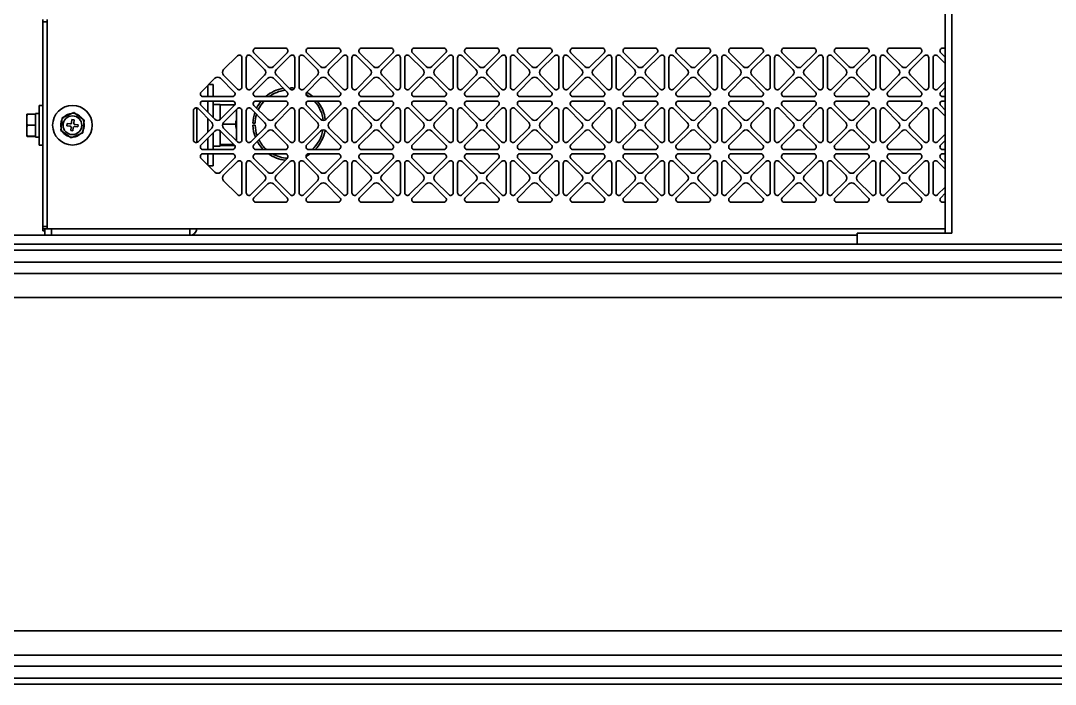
# Model space of a CAD drawing. Header units: millimetres. Extents: x 32496 to 166256, y 3504 to 23939.
# Drawn here: x 49451.6 to 49921.6, y 15003.3 to 15304.8 of the extents above; entities that cross this region are included whole.
import ezdxf

# ---------------------------------------------------------------- set-up
doc = ezdxf.new("R2010")
doc.units = ezdxf.units.MM
doc.layers.get('0').update_dxf_attribs({"lineweight": 35})

msp = doc.modelspace()

# ---------------------------------------------------------------- linework, layer by layer
at = {"linetype": 'Continuous'}
for p, q in [((49871.64, 17717.349), (49871.64, 15208.349)), ((49874.64, 17717.349), (49874.64, 15208.349)), ((49461.64, 15210.349), (49461.64, 15305.349)), ((49463.64, 15304.349), (49461.64, 15304.349)), ((49463.64, 15305.349), (49463.64, 15304.349)), ((49463.64, 15304.349), (49463.64, 15211.349)), ((49557.603, 15290.3), (49563.867, 15284.036)), ((49571.828, 15292.349), (49558.451, 15292.349)), ((49566.413, 15284.036), (49572.677, 15290.3)), ((49581.603, 15290.3), (49587.867, 15284.036)), ((49595.828, 15292.349), (49582.451, 15292.349)), ((49590.413, 15284.036), (49596.677, 15290.3)), ((49605.603, 15290.3), (49611.867, 15284.036)), ((49619.828, 15292.349), (49606.451, 15292.349)), ((49614.413, 15284.036), (49620.677, 15290.3)), ((49629.603, 15290.3), (49635.867, 15284.036)), ((49643.828, 15292.349), (49630.451, 15292.349)), ((49638.413, 15284.036), (49644.677, 15290.3)), ((49653.603, 15290.3), (49659.867, 15284.036)), ((49667.828, 15292.349), (49654.451, 15292.349)), ((49662.413, 15284.036), (49668.677, 15290.3)), ((49677.603, 15290.3), (49683.867, 15284.036)), ((49691.828, 15292.349), (49678.451, 15292.349)), ((49686.413, 15284.036), (49692.677, 15290.3)), ((49701.603, 15290.3), (49707.867, 15284.036)), ((49715.828, 15292.349), (49702.451, 15292.349)), ((49710.413, 15284.036), (49716.677, 15290.3)), ((49725.603, 15290.3), (49731.867, 15284.036)), ((49739.828, 15292.349), (49726.451, 15292.349)), ((49734.413, 15284.036), (49740.677, 15290.3)), ((49749.603, 15290.3), (49755.867, 15284.036)), ((49763.828, 15292.349), (49750.451, 15292.349)), ((49758.413, 15284.036), (49764.677, 15290.3)), ((49773.603, 15290.3), (49779.867, 15284.036)), ((49787.828, 15292.349), (49774.451, 15292.349)), ((49782.413, 15284.036), (49788.677, 15290.3)), ((49797.603, 15290.3), (49803.867, 15284.036)), ((49811.828, 15292.349), (49798.451, 15292.349)), ((49806.413, 15284.036), (49812.677, 15290.3)), ((49821.603, 15290.3), (49827.867, 15284.036)), ((49835.828, 15292.349), (49822.451, 15292.349)), ((49830.413, 15284.036), (49836.677, 15290.3)), ((49845.603, 15290.3), (49851.867, 15284.036)), ((49859.828, 15292.349), (49846.451, 15292.349)), ((49854.413, 15284.036), (49860.677, 15290.3)), ((49869.603, 15290.3), (49871.64, 15288.263)), ((49871.64, 15292.349), (49870.451, 15292.349)), ((49550.091, 15288.886), (49543.827, 15282.621)), ((49552.14, 15274.66), (49552.14, 15288.037)), ((49554.14, 15288.037), (49554.14, 15274.66)), ((49562.453, 15282.621), (49556.188, 15288.886)), ((49574.091, 15288.886), (49567.827, 15282.621)), ((49576.14, 15274.66), (49576.14, 15288.037)), ((49578.14, 15288.037), (49578.14, 15274.66)), ((49586.453, 15282.621), (49580.188, 15288.886)), ((49598.091, 15288.886), (49591.827, 15282.621)), ((49600.14, 15274.66), (49600.14, 15288.037)), ((49602.14, 15288.037), (49602.14, 15274.66)), ((49610.453, 15282.621), (49604.188, 15288.886)), ((49622.091, 15288.886), (49615.827, 15282.621)), ((49624.14, 15274.66), (49624.14, 15288.037)), ((49626.14, 15288.037), (49626.14, 15274.66)), ((49634.453, 15282.621), (49628.188, 15288.886)), ((49646.091, 15288.886), (49639.827, 15282.621)), ((49648.14, 15274.66), (49648.14, 15288.037)), ((49650.14, 15288.037), (49650.14, 15274.66)), ((49658.453, 15282.621), (49652.188, 15288.886)), ((49670.091, 15288.886), (49663.827, 15282.621)), ((49672.14, 15274.66), (49672.14, 15288.037)), ((49674.14, 15288.037), (49674.14, 15274.66)), ((49682.453, 15282.621), (49676.188, 15288.886)), ((49694.091, 15288.886), (49687.827, 15282.621)), ((49696.14, 15274.66), (49696.14, 15288.037)), ((49698.14, 15288.037), (49698.14, 15274.66)), ((49706.453, 15282.621), (49700.188, 15288.886)), ((49718.091, 15288.886), (49711.827, 15282.621)), ((49720.14, 15274.66), (49720.14, 15288.037)), ((49722.14, 15288.037), (49722.14, 15274.66)), ((49730.453, 15282.621), (49724.188, 15288.886)), ((49742.091, 15288.886), (49735.827, 15282.621)), ((49744.14, 15274.66), (49744.14, 15288.037)), ((49746.14, 15288.037), (49746.14, 15274.66)), ((49754.453, 15282.621), (49748.188, 15288.886)), ((49766.091, 15288.886), (49759.827, 15282.621)), ((49768.14, 15274.66), (49768.14, 15288.037)), ((49770.14, 15288.037), (49770.14, 15274.66)), ((49778.453, 15282.621), (49772.188, 15288.886)), ((49790.091, 15288.886), (49783.827, 15282.621)), ((49792.14, 15274.66), (49792.14, 15288.037)), ((49794.14, 15288.037), (49794.14, 15274.66)), ((49802.453, 15282.621), (49796.188, 15288.886)), ((49814.091, 15288.886), (49807.827, 15282.621)), ((49816.14, 15274.66), (49816.14, 15288.037)), ((49818.14, 15288.037), (49818.14, 15274.66)), ((49826.453, 15282.621), (49820.188, 15288.886)), ((49838.091, 15288.886), (49831.827, 15282.621)), ((49840.14, 15274.66), (49840.14, 15288.037)), ((49842.14, 15288.037), (49842.14, 15274.66)), ((49850.453, 15282.621), (49844.188, 15288.886)), ((49862.091, 15288.886), (49855.827, 15282.621)), ((49864.14, 15274.66), (49864.14, 15288.037)), ((49866.14, 15288.037), (49866.14, 15274.66)), ((49871.64, 15285.434), (49868.188, 15288.886)), ((49543.827, 15280.076), (49550.091, 15273.811)), ((49556.188, 15273.811), (49562.453, 15280.076)), ((49567.827, 15280.076), (49574.091, 15273.811)), ((49580.188, 15273.811), (49586.453, 15280.076)), ((49591.827, 15280.076), (49598.091, 15273.811)), ((49604.188, 15273.811), (49610.453, 15280.076)), ((49615.827, 15280.076), (49622.091, 15273.811)), ((49628.188, 15273.811), (49634.453, 15280.076)), ((49639.827, 15280.076), (49646.091, 15273.811)), ((49652.188, 15273.811), (49658.453, 15280.076)), ((49663.827, 15280.076), (49670.091, 15273.811)), ((49676.188, 15273.811), (49682.453, 15280.076)), ((49687.827, 15280.076), (49694.091, 15273.811)), ((49700.188, 15273.811), (49706.453, 15280.076)), ((49711.827, 15280.076), (49718.091, 15273.811)), ((49724.188, 15273.811), (49730.453, 15280.076)), ((49735.827, 15280.076), (49742.091, 15273.811)), ((49748.188, 15273.811), (49754.453, 15280.076)), ((49759.827, 15280.076), (49766.091, 15273.811)), ((49772.188, 15273.811), (49778.453, 15280.076)), ((49783.827, 15280.076), (49790.091, 15273.811)), ((49796.188, 15273.811), (49802.453, 15280.076)), ((49807.827, 15280.076), (49814.091, 15273.811)), ((49820.188, 15273.811), (49826.453, 15280.076)), ((49831.827, 15280.076), (49838.091, 15273.811)), ((49844.188, 15273.811), (49850.453, 15280.076)), ((49855.827, 15280.076), (49862.091, 15273.811)), ((49539.867, 15278.662), (49533.603, 15272.397)), ((49536.64, 15275.434), (49536.64, 15270.349)), ((49539.14, 15275.849), (49537.054, 15275.849)), ((49539.14, 15270.349), (49539.14, 15275.849)), ((49548.677, 15272.397), (49542.413, 15278.662)), ((49563.867, 15278.662), (49557.603, 15272.397)), ((49572.677, 15272.397), (49566.413, 15278.662)), ((49587.867, 15278.662), (49581.603, 15272.397)), ((49596.677, 15272.397), (49590.413, 15278.662)), ((49611.867, 15278.662), (49605.603, 15272.397)), ((49620.677, 15272.397), (49614.413, 15278.662)), ((49635.867, 15278.662), (49629.603, 15272.397)), ((49644.677, 15272.397), (49638.413, 15278.662)), ((49659.867, 15278.662), (49653.603, 15272.397)), ((49668.677, 15272.397), (49662.413, 15278.662)), ((49683.867, 15278.662), (49677.603, 15272.397)), ((49692.677, 15272.397), (49686.413, 15278.662)), ((49707.867, 15278.662), (49701.603, 15272.397)), ((49716.677, 15272.397), (49710.413, 15278.662)), ((49731.867, 15278.662), (49725.603, 15272.397)), ((49740.677, 15272.397), (49734.413, 15278.662)), ((49755.867, 15278.662), (49749.603, 15272.397)), ((49764.677, 15272.397), (49758.413, 15278.662)), ((49779.867, 15278.662), (49773.603, 15272.397)), ((49788.677, 15272.397), (49782.413, 15278.662)), ((49803.867, 15278.662), (49797.603, 15272.397)), ((49812.677, 15272.397), (49806.413, 15278.662)), ((49827.867, 15278.662), (49821.603, 15272.397)), ((49836.677, 15272.397), (49830.413, 15278.662)), ((49851.867, 15278.662), (49845.603, 15272.397)), ((49860.677, 15272.397), (49854.413, 15278.662)), ((49868.188, 15273.811), (49871.64, 15277.263)), ((49534.451, 15270.349), (49547.828, 15270.349)), ((49558.451, 15270.349), (49571.828, 15270.349)), ((49574.14, 15274.341), (49574.14, 15273.772)), ((49582.451, 15270.349), (49595.828, 15270.349)), ((49606.451, 15270.349), (49619.828, 15270.349)), ((49630.451, 15270.349), (49643.828, 15270.349)), ((49654.451, 15270.349), (49667.828, 15270.349)), ((49678.451, 15270.349), (49691.828, 15270.349)), ((49702.451, 15270.349), (49715.828, 15270.349)), ((49726.451, 15270.349), (49739.828, 15270.349)), ((49750.451, 15270.349), (49763.828, 15270.349)), ((49774.451, 15270.349), (49787.828, 15270.349)), ((49798.451, 15270.349), (49811.828, 15270.349)), ((49822.451, 15270.349), (49835.828, 15270.349)), ((49846.451, 15270.349), (49859.828, 15270.349)), ((49871.64, 15274.434), (49869.603, 15272.397)), ((49870.451, 15270.349), (49871.64, 15270.349)), ((49461.64, 15266.349), (49460.04, 15266.349)), ((49460.04, 15266.349), (49460.04, 15248.349)), ((49533.603, 15266.3), (49539.867, 15260.036)), ((49547.828, 15268.349), (49534.451, 15268.349)), ((49536.64, 15268.349), (49536.64, 15263.263)), ((49539.14, 15260.763), (49539.14, 15268.349)), ((49539.14, 15266.799), (49542.24, 15266.799)), ((49542.24, 15266.551), (49542.24, 15266.799)), ((49548.864, 15266.551), (49542.24, 15266.551)), ((49542.24, 15266.551), (49542.24, 15264.576)), ((49542.413, 15260.036), (49548.677, 15266.3)), ((49557.603, 15266.3), (49563.867, 15260.036)), ((49571.828, 15268.349), (49558.451, 15268.349)), ((49566.413, 15260.036), (49572.677, 15266.3)), ((49581.603, 15266.3), (49587.867, 15260.036)), ((49595.828, 15268.349), (49582.451, 15268.349)), ((49590.413, 15260.036), (49596.677, 15266.3)), ((49605.603, 15266.3), (49611.867, 15260.036)), ((49619.828, 15268.349), (49606.451, 15268.349)), ((49614.413, 15260.036), (49620.677, 15266.3)), ((49629.603, 15266.3), (49635.867, 15260.036)), ((49643.828, 15268.349), (49630.451, 15268.349)), ((49638.413, 15260.036), (49644.677, 15266.3)), ((49653.603, 15266.3), (49659.867, 15260.036)), ((49667.828, 15268.349), (49654.451, 15268.349)), ((49662.413, 15260.036), (49668.677, 15266.3)), ((49677.603, 15266.3), (49683.867, 15260.036)), ((49691.828, 15268.349), (49678.451, 15268.349)), ((49686.413, 15260.036), (49692.677, 15266.3)), ((49701.603, 15266.3), (49707.867, 15260.036)), ((49715.828, 15268.349), (49702.451, 15268.349)), ((49710.413, 15260.036), (49716.677, 15266.3)), ((49725.603, 15266.3), (49731.867, 15260.036)), ((49739.828, 15268.349), (49726.451, 15268.349)), ((49734.413, 15260.036), (49740.677, 15266.3)), ((49749.603, 15266.3), (49755.867, 15260.036)), ((49763.828, 15268.349), (49750.451, 15268.349)), ((49758.413, 15260.036), (49764.677, 15266.3)), ((49773.603, 15266.3), (49779.867, 15260.036)), ((49787.828, 15268.349), (49774.451, 15268.349)), ((49782.413, 15260.036), (49788.677, 15266.3)), ((49797.603, 15266.3), (49803.867, 15260.036)), ((49811.828, 15268.349), (49798.451, 15268.349)), ((49806.413, 15260.036), (49812.677, 15266.3)), ((49821.603, 15266.3), (49827.867, 15260.036)), ((49835.828, 15268.349), (49822.451, 15268.349)), ((49830.413, 15260.036), (49836.677, 15266.3)), ((49845.603, 15266.3), (49851.867, 15260.036)), ((49859.828, 15268.349), (49846.451, 15268.349)), ((49854.413, 15260.036), (49860.677, 15266.3)), ((49869.603, 15266.3), (49871.64, 15264.263)), ((49871.64, 15268.349), (49870.451, 15268.349)), ((49454.44, 15262.387), (49454.44, 15262.349)), ((49454.44, 15262.348), (49454.74, 15262.348)), ((49454.44, 15252.348), (49454.44, 15262.348)), ((49458.14, 15262.399), (49454.74, 15262.399)), ((49458.14, 15262.348), (49454.74, 15262.348)), ((49458.44, 15262.348), (49458.14, 15262.348)), ((49460.04, 15262.699), (49458.44, 15262.699)), ((49458.44, 15251.999), (49458.44, 15262.699)), ((49470.475, 15260.75), (49475.753, 15263.089)), ((49475.753, 15263.089), (49480.418, 15259.688)), ((49530.14, 15264.037), (49530.14, 15250.66)), ((49531.64, 15265.192), (49531.64, 15249.505)), ((49538.453, 15258.621), (49532.188, 15264.886)), ((49542.24, 15259.894), (49542.24, 15264.576)), ((49550.091, 15264.886), (49543.827, 15258.621)), ((49549.74, 15250.163), (49549.74, 15264.534)), ((49552.14, 15250.66), (49552.14, 15264.037)), ((49554.14, 15264.037), (49554.14, 15250.66)), ((49562.453, 15258.621), (49556.188, 15264.886)), ((49574.091, 15264.886), (49567.827, 15258.621)), ((49576.14, 15250.66), (49576.14, 15264.037)), ((49578.14, 15264.037), (49578.14, 15250.66)), ((49586.453, 15258.621), (49580.188, 15264.886)), ((49598.091, 15264.886), (49591.827, 15258.621)), ((49600.14, 15250.66), (49600.14, 15264.037)), ((49602.14, 15264.037), (49602.14, 15250.66)), ((49610.453, 15258.621), (49604.188, 15264.886)), ((49622.091, 15264.886), (49615.827, 15258.621)), ((49624.14, 15250.66), (49624.14, 15264.037)), ((49626.14, 15264.037), (49626.14, 15250.66)), ((49634.453, 15258.621), (49628.188, 15264.886)), ((49646.091, 15264.886), (49639.827, 15258.621)), ((49648.14, 15250.66), (49648.14, 15264.037)), ((49650.14, 15264.037), (49650.14, 15250.66)), ((49658.453, 15258.621), (49652.188, 15264.886)), ((49670.091, 15264.886), (49663.827, 15258.621)), ((49672.14, 15250.66), (49672.14, 15264.037)), ((49674.14, 15264.037), (49674.14, 15250.66)), ((49682.453, 15258.621), (49676.188, 15264.886)), ((49694.091, 15264.886), (49687.827, 15258.621)), ((49696.14, 15250.66), (49696.14, 15264.037)), ((49698.14, 15264.037), (49698.14, 15250.66)), ((49706.453, 15258.621), (49700.188, 15264.886)), ((49718.091, 15264.886), (49711.827, 15258.621)), ((49720.14, 15250.66), (49720.14, 15264.037)), ((49722.14, 15264.037), (49722.14, 15250.66)), ((49730.453, 15258.621), (49724.188, 15264.886)), ((49742.091, 15264.886), (49735.827, 15258.621)), ((49744.14, 15250.66), (49744.14, 15264.037)), ((49746.14, 15264.037), (49746.14, 15250.66)), ((49754.453, 15258.621), (49748.188, 15264.886)), ((49766.091, 15264.886), (49759.827, 15258.621)), ((49768.14, 15250.66), (49768.14, 15264.037)), ((49770.14, 15264.037), (49770.14, 15250.66)), ((49778.453, 15258.621), (49772.188, 15264.886)), ((49790.091, 15264.886), (49783.827, 15258.621)), ((49792.14, 15250.66), (49792.14, 15264.037)), ((49794.14, 15264.037), (49794.14, 15250.66)), ((49802.453, 15258.621), (49796.188, 15264.886)), ((49814.091, 15264.886), (49807.827, 15258.621)), ((49816.14, 15250.66), (49816.14, 15264.037)), ((49818.14, 15264.037), (49818.14, 15250.66)), ((49826.453, 15258.621), (49820.188, 15264.886)), ((49838.091, 15264.886), (49831.827, 15258.621)), ((49840.14, 15250.66), (49840.14, 15264.037)), ((49842.14, 15264.037), (49842.14, 15250.66)), ((49850.453, 15258.621), (49844.188, 15264.886)), ((49862.091, 15264.886), (49855.827, 15258.621)), ((49864.14, 15250.66), (49864.14, 15264.037)), ((49866.14, 15264.037), (49866.14, 15250.66)), ((49871.64, 15261.434), (49868.188, 15264.886)), ((49458.14, 15257.348), (49454.74, 15257.348)), ((49469.861, 15255.009), (49470.475, 15260.75)), ((49472.601, 15257.117), (49472.707, 15258.111)), ((49474.092, 15256.958), (49472.601, 15257.117)), ((49472.707, 15258.111), (49474.199, 15257.952)), ((49474.377, 15254.916), (49474.536, 15256.407)), ((49474.749, 15258.396), (49474.908, 15259.888)), ((49474.908, 15259.888), (49475.903, 15259.781)), ((49475.531, 15256.301), (49475.371, 15254.81)), ((49475.903, 15259.781), (49475.743, 15258.29)), ((49477.572, 15256.586), (49476.081, 15256.745)), ((49476.187, 15257.74), (49477.679, 15257.58)), ((49477.679, 15257.58), (49477.572, 15256.586)), ((49479.805, 15253.947), (49480.418, 15259.688)), ((49536.64, 15260.434), (49536.64, 15254.263)), ((49549.233, 15257.768), (49543.355, 15257.768)), ((49557.147, 15258.349), (49558.148, 15258.349)), ((49558.148, 15257.349), (49557.147, 15257.349)), ((49454.74, 15252.348), (49454.44, 15252.348)), ((49454.44, 15252.348), (49454.44, 15252.31)), ((49454.711, 15252.348), (49454.718, 15252.336)), ((49454.711, 15252.348), (49454.718, 15252.336)), ((49458.14, 15252.348), (49454.74, 15252.348)), ((49458.14, 15252.298), (49454.74, 15252.298)), ((49458.14, 15252.348), (49458.44, 15252.348)), ((49458.168, 15252.348), (49458.161, 15252.336)), ((49458.169, 15252.348), (49458.162, 15252.336)), ((49460.04, 15251.999), (49458.44, 15251.999)), ((49474.526, 15251.608), (49469.861, 15255.009)), ((49475.371, 15254.81), (49474.377, 15254.916)), ((49479.805, 15253.947), (49474.526, 15251.608)), ((49532.188, 15249.811), (49538.453, 15256.076)), ((49539.867, 15254.662), (49533.603, 15248.397)), ((49539.14, 15246.349), (49539.14, 15253.934)), ((49542.24, 15250.66), (49542.24, 15254.803)), ((49548.677, 15248.397), (49542.413, 15254.662)), ((49543.827, 15256.076), (49550.091, 15249.811)), ((49556.188, 15249.811), (49562.453, 15256.076)), ((49563.867, 15254.662), (49557.603, 15248.397)), ((49572.677, 15248.397), (49566.413, 15254.662)), ((49567.827, 15256.076), (49574.091, 15249.811)), ((49580.188, 15249.811), (49586.453, 15256.076)), ((49587.867, 15254.662), (49581.603, 15248.397)), ((49596.677, 15248.397), (49590.413, 15254.662)), ((49591.827, 15256.076), (49598.091, 15249.811)), ((49604.188, 15249.811), (49610.453, 15256.076)), ((49611.867, 15254.662), (49605.603, 15248.397)), ((49620.677, 15248.397), (49614.413, 15254.662)), ((49615.827, 15256.076), (49622.091, 15249.811)), ((49628.188, 15249.811), (49634.453, 15256.076)), ((49635.867, 15254.662), (49629.603, 15248.397)), ((49644.677, 15248.397), (49638.413, 15254.662)), ((49639.827, 15256.076), (49646.091, 15249.811)), ((49652.188, 15249.811), (49658.453, 15256.076)), ((49659.867, 15254.662), (49653.603, 15248.397)), ((49668.677, 15248.397), (49662.413, 15254.662)), ((49663.827, 15256.076), (49670.091, 15249.811)), ((49676.188, 15249.811), (49682.453, 15256.076)), ((49683.867, 15254.662), (49677.603, 15248.397)), ((49692.677, 15248.397), (49686.413, 15254.662)), ((49687.827, 15256.076), (49694.091, 15249.811)), ((49700.188, 15249.811), (49706.453, 15256.076)), ((49707.867, 15254.662), (49701.603, 15248.397)), ((49716.677, 15248.397), (49710.413, 15254.662)), ((49711.827, 15256.076), (49718.091, 15249.811)), ((49724.188, 15249.811), (49730.453, 15256.076)), ((49731.867, 15254.662), (49725.603, 15248.397)), ((49740.677, 15248.397), (49734.413, 15254.662)), ((49735.827, 15256.076), (49742.091, 15249.811)), ((49748.188, 15249.811), (49754.453, 15256.076)), ((49755.867, 15254.662), (49749.603, 15248.397)), ((49764.677, 15248.397), (49758.413, 15254.662)), ((49759.827, 15256.076), (49766.091, 15249.811)), ((49772.188, 15249.811), (49778.453, 15256.076)), ((49779.867, 15254.662), (49773.603, 15248.397)), ((49788.677, 15248.397), (49782.413, 15254.662)), ((49783.827, 15256.076), (49790.091, 15249.811)), ((49796.188, 15249.811), (49802.453, 15256.076)), ((49803.867, 15254.662), (49797.603, 15248.397)), ((49812.677, 15248.397), (49806.413, 15254.662)), ((49807.827, 15256.076), (49814.091, 15249.811)), ((49820.188, 15249.811), (49826.453, 15256.076)), ((49827.867, 15254.662), (49821.603, 15248.397)), ((49836.677, 15248.397), (49830.413, 15254.662)), ((49831.827, 15256.076), (49838.091, 15249.811)), ((49844.188, 15249.811), (49850.453, 15256.076)), ((49851.867, 15254.662), (49845.603, 15248.397)), ((49860.677, 15248.397), (49854.413, 15254.662)), ((49855.827, 15256.076), (49862.091, 15249.811)), ((49868.188, 15249.811), (49871.64, 15253.263)), ((49461.64, 15248.349), (49460.04, 15248.349)), ((49536.64, 15251.434), (49536.64, 15246.349)), ((49539.14, 15247.899), (49542.24, 15247.899)), ((49542.24, 15248.469), (49542.24, 15250.66)), ((49548.509, 15248.565), (49542.24, 15248.565)), ((49542.24, 15247.899), (49542.24, 15248.469)), ((49548.864, 15248.146), (49542.24, 15248.146)), ((49871.64, 15250.434), (49869.603, 15248.397)), ((49533.603, 15242.3), (49539.867, 15236.036)), ((49534.451, 15246.349), (49547.828, 15246.349)), ((49547.828, 15244.349), (49534.451, 15244.349)), ((49536.64, 15244.349), (49536.64, 15239.263)), ((49539.14, 15238.849), (49539.14, 15244.349)), ((49542.413, 15236.036), (49548.677, 15242.3)), ((49557.603, 15242.3), (49563.867, 15236.036)), ((49558.451, 15246.349), (49571.828, 15246.349)), ((49571.828, 15244.349), (49558.451, 15244.349)), ((49566.413, 15236.036), (49572.677, 15242.3)), ((49581.603, 15242.3), (49587.867, 15236.036)), ((49582.451, 15246.349), (49595.828, 15246.349)), ((49595.828, 15244.349), (49582.451, 15244.349)), ((49590.413, 15236.036), (49596.677, 15242.3)), ((49605.603, 15242.3), (49611.867, 15236.036)), ((49606.451, 15246.349), (49619.828, 15246.349)), ((49619.828, 15244.349), (49606.451, 15244.349)), ((49614.413, 15236.036), (49620.677, 15242.3)), ((49629.603, 15242.3), (49635.867, 15236.036)), ((49630.451, 15246.349), (49643.828, 15246.349)), ((49643.828, 15244.349), (49630.451, 15244.349)), ((49638.413, 15236.036), (49644.677, 15242.3)), ((49653.603, 15242.3), (49659.867, 15236.036)), ((49654.451, 15246.349), (49667.828, 15246.349)), ((49667.828, 15244.349), (49654.451, 15244.349)), ((49662.413, 15236.036), (49668.677, 15242.3)), ((49677.603, 15242.3), (49683.867, 15236.036)), ((49678.451, 15246.349), (49691.828, 15246.349)), ((49691.828, 15244.349), (49678.451, 15244.349)), ((49686.413, 15236.036), (49692.677, 15242.3)), ((49701.603, 15242.3), (49707.867, 15236.036)), ((49702.451, 15246.349), (49715.828, 15246.349)), ((49715.828, 15244.349), (49702.451, 15244.349)), ((49710.413, 15236.036), (49716.677, 15242.3)), ((49725.603, 15242.3), (49731.867, 15236.036)), ((49726.451, 15246.349), (49739.828, 15246.349)), ((49739.828, 15244.349), (49726.451, 15244.349)), ((49734.413, 15236.036), (49740.677, 15242.3)), ((49749.603, 15242.3), (49755.867, 15236.036)), ((49750.451, 15246.349), (49763.828, 15246.349)), ((49763.828, 15244.349), (49750.451, 15244.349)), ((49758.413, 15236.036), (49764.677, 15242.3)), ((49773.603, 15242.3), (49779.867, 15236.036)), ((49774.451, 15246.349), (49787.828, 15246.349)), ((49787.828, 15244.349), (49774.451, 15244.349)), ((49782.413, 15236.036), (49788.677, 15242.3)), ((49797.603, 15242.3), (49803.867, 15236.036)), ((49798.451, 15246.349), (49811.828, 15246.349)), ((49811.828, 15244.349), (49798.451, 15244.349)), ((49806.413, 15236.036), (49812.677, 15242.3)), ((49821.603, 15242.3), (49827.867, 15236.036)), ((49822.451, 15246.349), (49835.828, 15246.349)), ((49835.828, 15244.349), (49822.451, 15244.349)), ((49830.413, 15236.036), (49836.677, 15242.3)), ((49845.603, 15242.3), (49851.867, 15236.036)), ((49846.451, 15246.349), (49859.828, 15246.349)), ((49859.828, 15244.349), (49846.451, 15244.349)), ((49854.413, 15236.036), (49860.677, 15242.3)), ((49869.603, 15242.3), (49871.64, 15240.263)), ((49870.451, 15246.349), (49871.64, 15246.349)), ((49871.64, 15244.349), (49870.451, 15244.349)), ((49539.14, 15238.849), (49537.054, 15238.849)), ((49550.091, 15240.886), (49543.827, 15234.621)), ((49552.14, 15226.66), (49552.14, 15240.037)), ((49554.14, 15240.037), (49554.14, 15226.66)), ((49562.453, 15234.621), (49556.188, 15240.886)), ((49574.091, 15240.886), (49567.827, 15234.621)), ((49576.14, 15226.66), (49576.14, 15240.037)), ((49578.14, 15240.037), (49578.14, 15226.66)), ((49586.453, 15234.621), (49580.188, 15240.886)), ((49598.091, 15240.886), (49591.827, 15234.621)), ((49600.14, 15226.66), (49600.14, 15240.037)), ((49602.14, 15240.037), (49602.14, 15226.66)), ((49610.453, 15234.621), (49604.188, 15240.886)), ((49622.091, 15240.886), (49615.827, 15234.621)), ((49624.14, 15226.66), (49624.14, 15240.037)), ((49626.14, 15240.037), (49626.14, 15226.66)), ((49634.453, 15234.621), (49628.188, 15240.886)), ((49646.091, 15240.886), (49639.827, 15234.621)), ((49648.14, 15226.66), (49648.14, 15240.037)), ((49650.14, 15240.037), (49650.14, 15226.66)), ((49658.453, 15234.621), (49652.188, 15240.886)), ((49670.091, 15240.886), (49663.827, 15234.621)), ((49672.14, 15226.66), (49672.14, 15240.037)), ((49674.14, 15240.037), (49674.14, 15226.66)), ((49682.453, 15234.621), (49676.188, 15240.886)), ((49694.091, 15240.886), (49687.827, 15234.621)), ((49696.14, 15226.66), (49696.14, 15240.037)), ((49698.14, 15240.037), (49698.14, 15226.66)), ((49706.453, 15234.621), (49700.188, 15240.886)), ((49718.091, 15240.886), (49711.827, 15234.621)), ((49720.14, 15226.66), (49720.14, 15240.037)), ((49722.14, 15240.037), (49722.14, 15226.66)), ((49730.453, 15234.621), (49724.188, 15240.886)), ((49742.091, 15240.886), (49735.827, 15234.621)), ((49744.14, 15226.66), (49744.14, 15240.037)), ((49746.14, 15240.037), (49746.14, 15226.66)), ((49754.453, 15234.621), (49748.188, 15240.886)), ((49766.091, 15240.886), (49759.827, 15234.621)), ((49768.14, 15226.66), (49768.14, 15240.037)), ((49770.14, 15240.037), (49770.14, 15226.66)), ((49778.453, 15234.621), (49772.188, 15240.886)), ((49790.091, 15240.886), (49783.827, 15234.621)), ((49792.14, 15226.66), (49792.14, 15240.037)), ((49794.14, 15240.037), (49794.14, 15226.66)), ((49802.453, 15234.621), (49796.188, 15240.886)), ((49814.091, 15240.886), (49807.827, 15234.621)), ((49816.14, 15226.66), (49816.14, 15240.037)), ((49818.14, 15240.037), (49818.14, 15226.66)), ((49826.453, 15234.621), (49820.188, 15240.886)), ((49838.091, 15240.886), (49831.827, 15234.621)), ((49840.14, 15226.66), (49840.14, 15240.037)), ((49842.14, 15240.037), (49842.14, 15226.66)), ((49850.453, 15234.621), (49844.188, 15240.886)), ((49862.091, 15240.886), (49855.827, 15234.621)), ((49864.14, 15226.66), (49864.14, 15240.037)), ((49866.14, 15240.037), (49866.14, 15226.66)), ((49871.64, 15237.434), (49868.188, 15240.886)), ((49543.827, 15232.076), (49550.091, 15225.811)), ((49556.188, 15225.811), (49562.453, 15232.076)), ((49563.867, 15230.662), (49557.603, 15224.397)), ((49572.677, 15224.397), (49566.413, 15230.662)), ((49567.827, 15232.076), (49574.091, 15225.811)), ((49580.188, 15225.811), (49586.453, 15232.076)), ((49587.867, 15230.662), (49581.603, 15224.397)), ((49596.677, 15224.397), (49590.413, 15230.662)), ((49591.827, 15232.076), (49598.091, 15225.811)), ((49604.188, 15225.811), (49610.453, 15232.076)), ((49611.867, 15230.662), (49605.603, 15224.397)), ((49620.677, 15224.397), (49614.413, 15230.662)), ((49615.827, 15232.076), (49622.091, 15225.811)), ((49628.188, 15225.811), (49634.453, 15232.076)), ((49635.867, 15230.662), (49629.603, 15224.397)), ((49644.677, 15224.397), (49638.413, 15230.662)), ((49639.827, 15232.076), (49646.091, 15225.811)), ((49652.188, 15225.811), (49658.453, 15232.076)), ((49659.867, 15230.662), (49653.603, 15224.397)), ((49668.677, 15224.397), (49662.413, 15230.662)), ((49663.827, 15232.076), (49670.091, 15225.811)), ((49676.188, 15225.811), (49682.453, 15232.076)), ((49683.867, 15230.662), (49677.603, 15224.397)), ((49692.677, 15224.397), (49686.413, 15230.662)), ((49687.827, 15232.076), (49694.091, 15225.811)), ((49700.188, 15225.811), (49706.453, 15232.076)), ((49707.867, 15230.662), (49701.603, 15224.397)), ((49716.677, 15224.397), (49710.413, 15230.662)), ((49711.827, 15232.076), (49718.091, 15225.811)), ((49724.188, 15225.811), (49730.453, 15232.076)), ((49731.867, 15230.662), (49725.603, 15224.397)), ((49740.677, 15224.397), (49734.413, 15230.662)), ((49735.827, 15232.076), (49742.091, 15225.811)), ((49748.188, 15225.811), (49754.453, 15232.076)), ((49755.867, 15230.662), (49749.603, 15224.397)), ((49764.677, 15224.397), (49758.413, 15230.662)), ((49759.827, 15232.076), (49766.091, 15225.811)), ((49772.188, 15225.811), (49778.453, 15232.076)), ((49779.867, 15230.662), (49773.603, 15224.397)), ((49788.677, 15224.397), (49782.413, 15230.662)), ((49783.827, 15232.076), (49790.091, 15225.811)), ((49796.188, 15225.811), (49802.453, 15232.076)), ((49803.867, 15230.662), (49797.603, 15224.397)), ((49812.677, 15224.397), (49806.413, 15230.662)), ((49807.827, 15232.076), (49814.091, 15225.811)), ((49820.188, 15225.811), (49826.453, 15232.076)), ((49827.867, 15230.662), (49821.603, 15224.397)), ((49836.677, 15224.397), (49830.413, 15230.662)), ((49831.827, 15232.076), (49838.091, 15225.811)), ((49844.188, 15225.811), (49850.453, 15232.076)), ((49851.867, 15230.662), (49845.603, 15224.397)), ((49860.677, 15224.397), (49854.413, 15230.662)), ((49855.827, 15232.076), (49862.091, 15225.811)), ((49868.188, 15225.811), (49871.64, 15229.263)), ((49871.64, 15226.434), (49869.603, 15224.397)), ((49558.451, 15222.349), (49571.828, 15222.349)), ((49582.451, 15222.349), (49595.828, 15222.349)), ((49606.451, 15222.349), (49619.828, 15222.349)), ((49630.451, 15222.349), (49643.828, 15222.349)), ((49654.451, 15222.349), (49667.828, 15222.349)), ((49678.451, 15222.349), (49691.828, 15222.349)), ((49702.451, 15222.349), (49715.828, 15222.349)), ((49726.451, 15222.349), (49739.828, 15222.349)), ((49750.451, 15222.349), (49763.828, 15222.349)), ((49774.451, 15222.349), (49787.828, 15222.349)), ((49798.451, 15222.349), (49811.828, 15222.349)), ((49822.451, 15222.349), (49835.828, 15222.349)), ((49846.451, 15222.349), (49859.828, 15222.349)), ((49870.451, 15222.349), (49871.64, 15222.349)), ((49461.64, 15211.349), (49463.64, 15211.349)), ((49461.64, 15210.349), (49871.64, 15210.349)), ((49461.64, 15210.349), (49461.64, 15209.349)), ((49462.64, 15209.349), (49461.64, 15209.349)), ((49462.64, 15209.758), (49462.64, 15210.349)), ((49462.64, 15207.349), (49462.64, 15209.758)), ((49463.64, 15211.349), (49463.64, 15210.349)), ((49465.64, 15210.349), (49465.64, 15207.349)), ((49528.44, 15210.349), (49528.44, 15207.349)), ((49831.64, 15207.349), (49071.64, 15207.349)), ((49874.64, 15208.349), (49831.64, 15208.349)), ((49831.64, 15208.349), (49831.64, 15203.349)), ((51717.14, 15200.629), (40048.64, 15200.629)), ((49831.64, 15203.349), (49071.64, 15203.349)), ((50011.64, 15203.349), (49831.64, 15203.349)), ((51717.14, 15195.156), (40048.64, 15195.156)), ((51071.64, 15190.039), (40098.64, 15190.039)), ((51071.64, 15179.094), (40098.64, 15179.094)), ((52008.64, 15027.604), (40172.64, 15027.604)), ((52008.64, 15016.658), (40172.64, 15016.658)), ((52008.64, 15011.541), (40172.64, 15011.541)), ((52008.64, 15006.069), (40172.64, 15006.069)), ((52008.64, 15003.349), (40172.64, 15003.349))]:
    msp.add_line(p, q, dxfattribs=at)
for radius in [9, 4.25]:
    msp.add_circle((49475.14, 15257.349), radius, dxfattribs=at)
for centre, radius, start, end in [((49550.94, 15288.037), 1.2, 0, 135), ((49555.34, 15288.037), 1.2, 45, 180), ((49558.451, 15291.149), 1.2, 90, 225), ((49571.828, 15291.149), 1.2, 315, 90), ((49574.94, 15288.037), 1.2, 0, 135), ((49579.34, 15288.037), 1.2, 45, 180), ((49582.451, 15291.149), 1.2, 90, 225), ((49595.828, 15291.149), 1.2, 315, 90), ((49598.94, 15288.037), 1.2, 0, 135), ((49603.34, 15288.037), 1.2, 45, 180), ((49606.451, 15291.149), 1.2, 90, 225), ((49619.828, 15291.149), 1.2, 315, 90), ((49622.94, 15288.037), 1.2, 0, 135), ((49627.34, 15288.037), 1.2, 45, 180), ((49630.451, 15291.149), 1.2, 90, 225), ((49643.828, 15291.149), 1.2, 315, 90), ((49646.94, 15288.037), 1.2, 0, 135), ((49651.34, 15288.037), 1.2, 45, 180), ((49654.451, 15291.149), 1.2, 90, 225), ((49667.828, 15291.149), 1.2, 315, 90), ((49670.94, 15288.037), 1.2, 0, 135), ((49675.34, 15288.037), 1.2, 45, 180), ((49678.451, 15291.149), 1.2, 90, 225), ((49691.828, 15291.149), 1.2, 315, 90), ((49694.94, 15288.037), 1.2, 0, 135), ((49699.34, 15288.037), 1.2, 45, 180), ((49702.451, 15291.149), 1.2, 90, 225), ((49715.828, 15291.149), 1.2, 315, 90), ((49718.94, 15288.037), 1.2, 0, 135), ((49723.34, 15288.037), 1.2, 45, 180), ((49726.451, 15291.149), 1.2, 90, 225), ((49739.828, 15291.149), 1.2, 315, 90), ((49742.94, 15288.037), 1.2, 0, 135), ((49747.34, 15288.037), 1.2, 45, 180), ((49750.451, 15291.149), 1.2, 90, 225), ((49763.828, 15291.149), 1.2, 315, 90), ((49766.94, 15288.037), 1.2, 0, 135), ((49771.34, 15288.037), 1.2, 45, 180), ((49774.451, 15291.149), 1.2, 90, 225), ((49787.828, 15291.149), 1.2, 315, 90), ((49790.94, 15288.037), 1.2, 0, 135), ((49795.34, 15288.037), 1.2, 45, 180), ((49798.451, 15291.149), 1.2, 90, 225), ((49811.828, 15291.149), 1.2, 315, 90), ((49814.94, 15288.037), 1.2, 0, 135), ((49819.34, 15288.037), 1.2, 45, 180), ((49822.451, 15291.149), 1.2, 90, 225), ((49835.828, 15291.149), 1.2, 315, 90), ((49838.94, 15288.037), 1.2, 0, 135), ((49843.34, 15288.037), 1.2, 45, 180), ((49846.451, 15291.149), 1.2, 90, 225), ((49859.828, 15291.149), 1.2, 315, 90), ((49862.94, 15288.037), 1.2, 0, 135), ((49867.34, 15288.037), 1.2, 45, 180), ((49870.451, 15291.149), 1.2, 90, 225), ((49545.1, 15281.349), 1.8, 135, 225), ((49561.18, 15281.349), 1.8, 315, 45), ((49565.14, 15285.308), 1.8, 225, 315), ((49569.1, 15281.349), 1.8, 135, 225), ((49585.18, 15281.349), 1.8, 315, 45), ((49589.14, 15285.308), 1.8, 225, 315), ((49593.1, 15281.349), 1.8, 135, 225), ((49609.18, 15281.349), 1.8, 315, 45), ((49613.14, 15285.308), 1.8, 225, 315), ((49617.1, 15281.349), 1.8, 135, 225), ((49633.18, 15281.349), 1.8, 315, 45), ((49637.14, 15285.308), 1.8, 225, 315), ((49641.1, 15281.349), 1.8, 135, 225), ((49657.18, 15281.349), 1.8, 315, 45), ((49661.14, 15285.308), 1.8, 225, 315), ((49665.1, 15281.349), 1.8, 135, 225), ((49681.18, 15281.349), 1.8, 315, 45), ((49685.14, 15285.308), 1.8, 225, 315), ((49689.1, 15281.349), 1.8, 135, 225), ((49705.18, 15281.349), 1.8, 315, 45), ((49709.14, 15285.308), 1.8, 225, 315), ((49713.1, 15281.349), 1.8, 135, 225), ((49729.18, 15281.349), 1.8, 315, 45), ((49733.14, 15285.308), 1.8, 225, 315), ((49737.1, 15281.349), 1.8, 135, 225), ((49753.18, 15281.349), 1.8, 315, 45), ((49757.14, 15285.308), 1.8, 225, 315), ((49761.1, 15281.349), 1.8, 135, 225), ((49777.18, 15281.349), 1.8, 315, 45), ((49781.14, 15285.308), 1.8, 225, 315), ((49785.1, 15281.349), 1.8, 135, 225), ((49801.18, 15281.349), 1.8, 315, 45), ((49805.14, 15285.308), 1.8, 225, 315), ((49809.1, 15281.349), 1.8, 135, 225), ((49825.18, 15281.349), 1.8, 315, 45), ((49829.14, 15285.308), 1.8, 225, 315), ((49833.1, 15281.349), 1.8, 135, 225), ((49849.18, 15281.349), 1.8, 315, 45), ((49853.14, 15285.308), 1.8, 225, 315), ((49857.1, 15281.349), 1.8, 135, 225), ((49541.14, 15277.389), 1.8, 45, 135), ((49565.14, 15277.389), 1.8, 45, 135), ((49589.14, 15277.389), 1.8, 45, 135), ((49613.14, 15277.389), 1.8, 45, 135), ((49637.14, 15277.389), 1.8, 45, 135), ((49661.14, 15277.389), 1.8, 45, 135), ((49685.14, 15277.389), 1.8, 45, 135), ((49709.14, 15277.389), 1.8, 45, 135), ((49733.14, 15277.389), 1.8, 45, 135), ((49757.14, 15277.389), 1.8, 45, 135), ((49781.14, 15277.389), 1.8, 45, 135), ((49805.14, 15277.389), 1.8, 45, 135), ((49829.14, 15277.389), 1.8, 45, 135), ((49853.14, 15277.389), 1.8, 45, 135), ((49534.451, 15271.549), 1.2, 135, 270), ((49547.828, 15271.549), 1.2, 270, 45), ((49550.94, 15274.66), 1.2, 225, 0), ((49555.34, 15274.66), 1.2, 180, 315), ((49558.451, 15271.549), 1.2, 135, 270), ((49573.64, 15257.849), 16.5, 99.35094, 130.66828), ((49573.64, 15257.849), 15.5, 96.65645, 126.13774), ((49571.828, 15271.549), 1.2, 270, 45), ((49574.94, 15274.66), 1.2, 225, 0), ((49573.64, 15257.849), 16.5, 81.65551, 88.2635), ((49579.34, 15274.66), 1.2, 180, 315), ((49582.451, 15271.549), 1.2, 135, 270), ((49573.64, 15257.849), 15.5, 53.86236, 60.41181), ((49573.64, 15257.849), 16.5, 49.33265, 61.37416), ((49595.828, 15271.549), 1.2, 270, 45), ((49598.94, 15274.66), 1.2, 225, 0), ((49603.34, 15274.66), 1.2, 180, 315), ((49606.451, 15271.549), 1.2, 135, 270), ((49619.828, 15271.549), 1.2, 270, 45), ((49622.94, 15274.66), 1.2, 225, 0), ((49627.34, 15274.66), 1.2, 180, 315), ((49630.451, 15271.549), 1.2, 135, 270), ((49643.828, 15271.549), 1.2, 270, 45), ((49646.94, 15274.66), 1.2, 225, 0), ((49651.34, 15274.66), 1.2, 180, 315), ((49654.451, 15271.549), 1.2, 135, 270), ((49667.828, 15271.549), 1.2, 270, 45), ((49670.94, 15274.66), 1.2, 225, 0), ((49675.34, 15274.66), 1.2, 180, 315), ((49678.451, 15271.549), 1.2, 135, 270), ((49691.828, 15271.549), 1.2, 270, 45), ((49694.94, 15274.66), 1.2, 225, 0), ((49699.34, 15274.66), 1.2, 180, 315), ((49702.451, 15271.549), 1.2, 135, 270), ((49715.828, 15271.549), 1.2, 270, 45), ((49718.94, 15274.66), 1.2, 225, 0), ((49723.34, 15274.66), 1.2, 180, 315), ((49726.451, 15271.549), 1.2, 135, 270), ((49739.828, 15271.549), 1.2, 270, 45), ((49742.94, 15274.66), 1.2, 225, 0), ((49747.34, 15274.66), 1.2, 180, 315), ((49750.451, 15271.549), 1.2, 135, 270), ((49763.828, 15271.549), 1.2, 270, 45), ((49766.94, 15274.66), 1.2, 225, 0), ((49771.34, 15274.66), 1.2, 180, 315), ((49774.451, 15271.549), 1.2, 135, 270), ((49787.828, 15271.549), 1.2, 270, 45), ((49790.94, 15274.66), 1.2, 225, 0), ((49795.34, 15274.66), 1.2, 180, 315), ((49798.451, 15271.549), 1.2, 135, 270), ((49811.828, 15271.549), 1.2, 270, 45), ((49814.94, 15274.66), 1.2, 225, 0), ((49819.34, 15274.66), 1.2, 180, 315), ((49822.451, 15271.549), 1.2, 135, 270), ((49835.828, 15271.549), 1.2, 270, 45), ((49838.94, 15274.66), 1.2, 225, 0), ((49843.34, 15274.66), 1.2, 180, 315), ((49846.451, 15271.549), 1.2, 135, 270), ((49859.828, 15271.549), 1.2, 270, 45), ((49862.94, 15274.66), 1.2, 225, 0), ((49867.34, 15274.66), 1.2, 180, 315), ((49870.451, 15271.549), 1.2, 135, 270), ((49534.451, 15267.149), 1.2, 90, 225), ((49547.828, 15267.149), 1.2, 315, 90), ((49558.451, 15267.149), 1.2, 90, 225), ((49573.64, 15257.849), 16.5, 140.44975, 153.97851), ((49573.64, 15257.849), 15.5, 137.2859, 155.27208), ((49571.828, 15267.149), 1.2, 315, 90), ((49582.451, 15267.149), 1.2, 90, 225), ((49573.64, 15257.849), 15.5, 6.1975, 42.71334), ((49573.64, 15257.849), 16.5, 6.60647, 39.54966), ((49595.828, 15267.149), 1.2, 315, 90), ((49606.451, 15267.149), 1.2, 90, 225), ((49619.828, 15267.149), 1.2, 315, 90), ((49630.451, 15267.149), 1.2, 90, 225), ((49643.828, 15267.149), 1.2, 315, 90), ((49654.451, 15267.149), 1.2, 90, 225), ((49667.828, 15267.149), 1.2, 315, 90), ((49678.451, 15267.149), 1.2, 90, 225), ((49691.828, 15267.149), 1.2, 315, 90), ((49702.451, 15267.149), 1.2, 90, 225), ((49715.828, 15267.149), 1.2, 315, 90), ((49726.451, 15267.149), 1.2, 90, 225), ((49739.828, 15267.149), 1.2, 315, 90), ((49750.451, 15267.149), 1.2, 90, 225), ((49763.828, 15267.149), 1.2, 315, 90), ((49774.451, 15267.149), 1.2, 90, 225), ((49787.828, 15267.149), 1.2, 315, 90), ((49798.451, 15267.149), 1.2, 90, 225), ((49811.828, 15267.149), 1.2, 315, 90), ((49822.451, 15267.149), 1.2, 90, 225), ((49835.828, 15267.149), 1.2, 315, 90), ((49846.451, 15267.149), 1.2, 90, 225), ((49859.828, 15267.149), 1.2, 315, 90), ((49870.451, 15267.149), 1.2, 90, 225), ((49475.14, 15257.349), 5.474, 137.90862, 149.89351), ((49475.14, 15257.349), 5.35, 93.06137, 134.74076), ((49475.14, 15257.349), 5.474, 77.90862, 89.89351), ((49475.14, 15257.349), 5.35, 33.06137, 74.74076), ((49531.34, 15264.037), 1.2, 45, 180), ((49550.94, 15264.037), 1.2, 0, 135), ((49555.34, 15264.037), 1.2, 45, 180), ((49573.64, 15257.849), 16.5, 161.54073, 178.2635), ((49573.64, 15257.849), 15.5, 163.40785, 178.15143), ((49574.94, 15264.037), 1.2, 0, 135), ((49579.34, 15264.037), 1.2, 45, 180), ((49598.94, 15264.037), 1.2, 0, 135), ((49603.34, 15264.037), 1.2, 45, 180), ((49622.94, 15264.037), 1.2, 0, 135), ((49627.34, 15264.037), 1.2, 45, 180), ((49646.94, 15264.037), 1.2, 0, 135), ((49651.34, 15264.037), 1.2, 45, 180), ((49670.94, 15264.037), 1.2, 0, 135), ((49675.34, 15264.037), 1.2, 45, 180), ((49694.94, 15264.037), 1.2, 0, 135), ((49699.34, 15264.037), 1.2, 45, 180), ((49718.94, 15264.037), 1.2, 0, 135), ((49723.34, 15264.037), 1.2, 45, 180), ((49742.94, 15264.037), 1.2, 0, 135), ((49747.34, 15264.037), 1.2, 45, 180), ((49766.94, 15264.037), 1.2, 0, 135), ((49771.34, 15264.037), 1.2, 45, 180), ((49790.94, 15264.037), 1.2, 0, 135), ((49795.34, 15264.037), 1.2, 45, 180), ((49814.94, 15264.037), 1.2, 0, 135), ((49819.34, 15264.037), 1.2, 45, 180), ((49838.94, 15264.037), 1.2, 0, 135), ((49843.34, 15264.037), 1.2, 45, 180), ((49862.94, 15264.037), 1.2, 0, 135), ((49867.34, 15264.037), 1.2, 45, 180), ((49475.14, 15257.349), 5.35, 153.06137, 194.74076), ((49474.039, 15256.461), 0.5, 353.90106, 83.90106), ((49474.252, 15258.449), 0.5, 263.90106, 353.90106), ((49476.028, 15256.248), 0.5, 83.90106, 173.90106), ((49476.24, 15258.237), 0.5, 173.90106, 263.90106), ((49475.14, 15257.349), 5.474, 17.90862, 29.89351), ((49475.14, 15257.349), 5.35, 333.06137, 14.74076), ((49537.18, 15257.349), 1.8, 315, 45), ((49541.14, 15261.308), 1.8, 225, 315), ((49545.1, 15257.349), 1.8, 135, 225), ((49573.64, 15257.849), 16.5, 181.7365, 201.18788), ((49573.64, 15257.849), 15.5, 181.84857, 199.54821), ((49561.18, 15257.349), 1.8, 315, 45), ((49565.14, 15261.308), 1.8, 225, 315), ((49569.1, 15257.349), 1.8, 135, 225), ((49585.18, 15257.349), 1.8, 315, 45), ((49589.14, 15261.308), 1.8, 225, 315), ((49593.1, 15257.349), 1.8, 135, 225), ((49609.18, 15257.349), 1.8, 315, 45), ((49613.14, 15261.308), 1.8, 225, 315), ((49617.1, 15257.349), 1.8, 135, 225), ((49633.18, 15257.349), 1.8, 315, 45), ((49637.14, 15261.308), 1.8, 225, 315), ((49641.1, 15257.349), 1.8, 135, 225), ((49657.18, 15257.349), 1.8, 315, 45), ((49661.14, 15261.308), 1.8, 225, 315), ((49665.1, 15257.349), 1.8, 135, 225), ((49681.18, 15257.349), 1.8, 315, 45), ((49685.14, 15261.308), 1.8, 225, 315), ((49689.1, 15257.349), 1.8, 135, 225), ((49705.18, 15257.349), 1.8, 315, 45), ((49709.14, 15261.308), 1.8, 225, 315), ((49713.1, 15257.349), 1.8, 135, 225), ((49729.18, 15257.349), 1.8, 315, 45), ((49733.14, 15261.308), 1.8, 225, 315), ((49737.1, 15257.349), 1.8, 135, 225), ((49753.18, 15257.349), 1.8, 315, 45), ((49757.14, 15261.308), 1.8, 225, 315), ((49761.1, 15257.349), 1.8, 135, 225), ((49777.18, 15257.349), 1.8, 315, 45), ((49781.14, 15261.308), 1.8, 225, 315), ((49785.1, 15257.349), 1.8, 135, 225), ((49801.18, 15257.349), 1.8, 315, 45), ((49805.14, 15261.308), 1.8, 225, 315), ((49809.1, 15257.349), 1.8, 135, 225), ((49825.18, 15257.349), 1.8, 315, 45), ((49829.14, 15261.308), 1.8, 225, 315), ((49833.1, 15257.349), 1.8, 135, 225), ((49849.18, 15257.349), 1.8, 315, 45), ((49853.14, 15261.308), 1.8, 225, 315), ((49857.1, 15257.349), 1.8, 135, 225), ((49462.246, 15256.678), 8.691, 209.97241, 210.26095), ((49450.636, 15256.676), 8.688, 329.73906, 330.0276), ((49475.14, 15257.349), 5.474, 197.90862, 209.89351), ((49475.14, 15257.349), 5.35, 213.06137, 254.74076), ((49475.14, 15257.349), 5.474, 257.90862, 269.89351), ((49475.14, 15257.349), 5.35, 273.06137, 314.74076), ((49475.14, 15257.349), 5.474, 317.90862, 329.89351), ((49541.14, 15253.389), 1.8, 45, 135), ((49565.14, 15253.389), 1.8, 45, 135), ((49573.64, 15257.849), 15.5, 312.01146, 350.01229), ((49573.64, 15257.849), 16.5, 315.78045, 350.13912), ((49589.14, 15253.389), 1.8, 45, 135), ((49613.14, 15253.389), 1.8, 45, 135), ((49637.14, 15253.389), 1.8, 45, 135), ((49661.14, 15253.389), 1.8, 45, 135), ((49685.14, 15253.389), 1.8, 45, 135), ((49709.14, 15253.389), 1.8, 45, 135), ((49733.14, 15253.389), 1.8, 45, 135), ((49757.14, 15253.389), 1.8, 45, 135), ((49781.14, 15253.389), 1.8, 45, 135), ((49805.14, 15253.389), 1.8, 45, 135), ((49829.14, 15253.389), 1.8, 45, 135), ((49853.14, 15253.389), 1.8, 45, 135), ((49531.34, 15250.66), 1.2, 180, 315), ((49534.451, 15247.549), 1.2, 135, 270), ((49547.828, 15247.549), 1.2, 270, 45), ((49550.94, 15250.66), 1.2, 225, 0), ((49555.34, 15250.66), 1.2, 180, 315), ((49558.451, 15247.549), 1.2, 135, 270), ((49573.64, 15257.849), 16.5, 208.58378, 224.2208), ((49573.64, 15257.849), 15.5, 207.50144, 227.98818), ((49571.828, 15247.549), 1.2, 270, 45), ((49574.94, 15250.66), 1.2, 225, 0), ((49579.34, 15250.66), 1.2, 180, 315), ((49582.451, 15247.549), 1.2, 135, 270), ((49595.828, 15247.549), 1.2, 270, 45), ((49598.94, 15250.66), 1.2, 225, 0), ((49603.34, 15250.66), 1.2, 180, 315), ((49606.451, 15247.549), 1.2, 135, 270), ((49619.828, 15247.549), 1.2, 270, 45), ((49622.94, 15250.66), 1.2, 225, 0), ((49627.34, 15250.66), 1.2, 180, 315), ((49630.451, 15247.549), 1.2, 135, 270), ((49643.828, 15247.549), 1.2, 270, 45), ((49646.94, 15250.66), 1.2, 225, 0), ((49651.34, 15250.66), 1.2, 180, 315), ((49654.451, 15247.549), 1.2, 135, 270), ((49667.828, 15247.549), 1.2, 270, 45), ((49670.94, 15250.66), 1.2, 225, 0), ((49675.34, 15250.66), 1.2, 180, 315), ((49678.451, 15247.549), 1.2, 135, 270), ((49691.828, 15247.549), 1.2, 270, 45), ((49694.94, 15250.66), 1.2, 225, 0), ((49699.34, 15250.66), 1.2, 180, 315), ((49702.451, 15247.549), 1.2, 135, 270), ((49715.828, 15247.549), 1.2, 270, 45), ((49718.94, 15250.66), 1.2, 225, 0), ((49723.34, 15250.66), 1.2, 180, 315), ((49726.451, 15247.549), 1.2, 135, 270), ((49739.828, 15247.549), 1.2, 270, 45), ((49742.94, 15250.66), 1.2, 225, 0), ((49747.34, 15250.66), 1.2, 180, 315), ((49750.451, 15247.549), 1.2, 135, 270), ((49763.828, 15247.549), 1.2, 270, 45), ((49766.94, 15250.66), 1.2, 225, 0), ((49771.34, 15250.66), 1.2, 180, 315), ((49774.451, 15247.549), 1.2, 135, 270), ((49787.828, 15247.549), 1.2, 270, 45), ((49790.94, 15250.66), 1.2, 225, 0), ((49795.34, 15250.66), 1.2, 180, 315), ((49798.451, 15247.549), 1.2, 135, 270), ((49811.828, 15247.549), 1.2, 270, 45), ((49814.94, 15250.66), 1.2, 225, 0), ((49819.34, 15250.66), 1.2, 180, 315), ((49822.451, 15247.549), 1.2, 135, 270), ((49835.828, 15247.549), 1.2, 270, 45), ((49838.94, 15250.66), 1.2, 225, 0), ((49843.34, 15250.66), 1.2, 180, 315), ((49846.451, 15247.549), 1.2, 135, 270), ((49859.828, 15247.549), 1.2, 270, 45), ((49862.94, 15250.66), 1.2, 225, 0), ((49867.34, 15250.66), 1.2, 180, 315), ((49870.451, 15247.549), 1.2, 135, 270), ((49534.451, 15243.149), 1.2, 90, 225), ((49547.828, 15243.149), 1.2, 315, 90), ((49558.451, 15243.149), 1.2, 90, 225), ((49573.64, 15257.849), 16.5, 235.01545, 263.73778), ((49573.64, 15257.849), 15.5, 240.71772, 266.69948), ((49571.828, 15243.149), 1.2, 315, 90), ((49582.451, 15243.149), 1.2, 90, 225), ((49573.64, 15257.849), 16.5, 297.50776, 304.98489), ((49595.828, 15243.149), 1.2, 315, 90), ((49606.451, 15243.149), 1.2, 90, 225), ((49619.828, 15243.149), 1.2, 315, 90), ((49630.451, 15243.149), 1.2, 90, 225), ((49643.828, 15243.149), 1.2, 315, 90), ((49654.451, 15243.149), 1.2, 90, 225), ((49667.828, 15243.149), 1.2, 315, 90), ((49678.451, 15243.149), 1.2, 90, 225), ((49691.828, 15243.149), 1.2, 315, 90), ((49702.451, 15243.149), 1.2, 90, 225), ((49715.828, 15243.149), 1.2, 315, 90), ((49726.451, 15243.149), 1.2, 90, 225), ((49739.828, 15243.149), 1.2, 315, 90), ((49750.451, 15243.149), 1.2, 90, 225), ((49763.828, 15243.149), 1.2, 315, 90), ((49774.451, 15243.149), 1.2, 90, 225), ((49787.828, 15243.149), 1.2, 315, 90), ((49798.451, 15243.149), 1.2, 90, 225), ((49811.828, 15243.149), 1.2, 315, 90), ((49822.451, 15243.149), 1.2, 90, 225), ((49835.828, 15243.149), 1.2, 315, 90), ((49846.451, 15243.149), 1.2, 90, 225), ((49859.828, 15243.149), 1.2, 315, 90), ((49870.451, 15243.149), 1.2, 90, 225), ((49550.94, 15240.037), 1.2, 0, 135), ((49555.34, 15240.037), 1.2, 45, 180), ((49574.94, 15240.037), 1.2, 0, 135), ((49579.34, 15240.037), 1.2, 45, 180), ((49598.94, 15240.037), 1.2, 0, 135), ((49603.34, 15240.037), 1.2, 45, 180), ((49622.94, 15240.037), 1.2, 0, 135), ((49627.34, 15240.037), 1.2, 45, 180), ((49646.94, 15240.037), 1.2, 0, 135), ((49651.34, 15240.037), 1.2, 45, 180), ((49670.94, 15240.037), 1.2, 0, 135), ((49675.34, 15240.037), 1.2, 45, 180), ((49694.94, 15240.037), 1.2, 0, 135), ((49699.34, 15240.037), 1.2, 45, 180), ((49718.94, 15240.037), 1.2, 0, 135), ((49723.34, 15240.037), 1.2, 45, 180), ((49742.94, 15240.037), 1.2, 0, 135), ((49747.34, 15240.037), 1.2, 45, 180), ((49766.94, 15240.037), 1.2, 0, 135), ((49771.34, 15240.037), 1.2, 45, 180), ((49790.94, 15240.037), 1.2, 0, 135), ((49795.34, 15240.037), 1.2, 45, 180), ((49814.94, 15240.037), 1.2, 0, 135), ((49819.34, 15240.037), 1.2, 45, 180), ((49838.94, 15240.037), 1.2, 0, 135), ((49843.34, 15240.037), 1.2, 45, 180), ((49862.94, 15240.037), 1.2, 0, 135), ((49867.34, 15240.037), 1.2, 45, 180), ((49541.14, 15237.308), 1.8, 225, 315), ((49545.1, 15233.349), 1.8, 135, 225), ((49561.18, 15233.349), 1.8, 315, 45), ((49565.14, 15237.308), 1.8, 225, 315), ((49569.1, 15233.349), 1.8, 135, 225), ((49585.18, 15233.349), 1.8, 315, 45), ((49589.14, 15237.308), 1.8, 225, 315), ((49593.1, 15233.349), 1.8, 135, 225), ((49609.18, 15233.349), 1.8, 315, 45), ((49613.14, 15237.308), 1.8, 225, 315), ((49617.1, 15233.349), 1.8, 135, 225), ((49633.18, 15233.349), 1.8, 315, 45), ((49637.14, 15237.308), 1.8, 225, 315), ((49641.1, 15233.349), 1.8, 135, 225), ((49657.18, 15233.349), 1.8, 315, 45), ((49661.14, 15237.308), 1.8, 225, 315), ((49665.1, 15233.349), 1.8, 135, 225), ((49681.18, 15233.349), 1.8, 315, 45), ((49685.14, 15237.308), 1.8, 225, 315), ((49689.1, 15233.349), 1.8, 135, 225), ((49705.18, 15233.349), 1.8, 315, 45), ((49709.14, 15237.308), 1.8, 225, 315), ((49713.1, 15233.349), 1.8, 135, 225), ((49729.18, 15233.349), 1.8, 315, 45), ((49733.14, 15237.308), 1.8, 225, 315), ((49737.1, 15233.349), 1.8, 135, 225), ((49753.18, 15233.349), 1.8, 315, 45), ((49757.14, 15237.308), 1.8, 225, 315), ((49761.1, 15233.349), 1.8, 135, 225), ((49777.18, 15233.349), 1.8, 315, 45), ((49781.14, 15237.308), 1.8, 225, 315), ((49785.1, 15233.349), 1.8, 135, 225), ((49801.18, 15233.349), 1.8, 315, 45), ((49805.14, 15237.308), 1.8, 225, 315), ((49809.1, 15233.349), 1.8, 135, 225), ((49825.18, 15233.349), 1.8, 315, 45), ((49829.14, 15237.308), 1.8, 225, 315), ((49833.1, 15233.349), 1.8, 135, 225), ((49849.18, 15233.349), 1.8, 315, 45), ((49853.14, 15237.308), 1.8, 225, 315), ((49857.1, 15233.349), 1.8, 135, 225), ((49565.14, 15229.389), 1.8, 45, 135), ((49589.14, 15229.389), 1.8, 45, 135), ((49613.14, 15229.389), 1.8, 45, 135), ((49637.14, 15229.389), 1.8, 45, 135), ((49661.14, 15229.389), 1.8, 45, 135), ((49685.14, 15229.389), 1.8, 45, 135), ((49709.14, 15229.389), 1.8, 45, 135), ((49733.14, 15229.389), 1.8, 45, 135), ((49757.14, 15229.389), 1.8, 45, 135), ((49781.14, 15229.389), 1.8, 45, 135), ((49805.14, 15229.389), 1.8, 45, 135), ((49829.14, 15229.389), 1.8, 45, 135), ((49853.14, 15229.389), 1.8, 45, 135), ((49550.94, 15226.66), 1.2, 225, 0), ((49555.34, 15226.66), 1.2, 180, 315), ((49558.451, 15223.549), 1.2, 135, 270), ((49571.828, 15223.549), 1.2, 270, 45), ((49574.94, 15226.66), 1.2, 225, 0), ((49579.34, 15226.66), 1.2, 180, 315), ((49582.451, 15223.549), 1.2, 135, 270), ((49595.828, 15223.549), 1.2, 270, 45), ((49598.94, 15226.66), 1.2, 225, 0), ((49603.34, 15226.66), 1.2, 180, 315), ((49606.451, 15223.549), 1.2, 135, 270), ((49619.828, 15223.549), 1.2, 270, 45), ((49622.94, 15226.66), 1.2, 225, 0), ((49627.34, 15226.66), 1.2, 180, 315), ((49630.451, 15223.549), 1.2, 135, 270), ((49643.828, 15223.549), 1.2, 270, 45), ((49646.94, 15226.66), 1.2, 225, 0), ((49651.34, 15226.66), 1.2, 180, 315), ((49654.451, 15223.549), 1.2, 135, 270), ((49667.828, 15223.549), 1.2, 270, 45), ((49670.94, 15226.66), 1.2, 225, 0), ((49675.34, 15226.66), 1.2, 180, 315), ((49678.451, 15223.549), 1.2, 135, 270), ((49691.828, 15223.549), 1.2, 270, 45), ((49694.94, 15226.66), 1.2, 225, 0), ((49699.34, 15226.66), 1.2, 180, 315), ((49702.451, 15223.549), 1.2, 135, 270), ((49715.828, 15223.549), 1.2, 270, 45), ((49718.94, 15226.66), 1.2, 225, 0), ((49723.34, 15226.66), 1.2, 180, 315), ((49726.451, 15223.549), 1.2, 135, 270), ((49739.828, 15223.549), 1.2, 270, 45), ((49742.94, 15226.66), 1.2, 225, 0), ((49747.34, 15226.66), 1.2, 180, 315), ((49750.451, 15223.549), 1.2, 135, 270), ((49763.828, 15223.549), 1.2, 270, 45), ((49766.94, 15226.66), 1.2, 225, 0), ((49771.34, 15226.66), 1.2, 180, 315), ((49774.451, 15223.549), 1.2, 135, 270), ((49787.828, 15223.549), 1.2, 270, 45), ((49790.94, 15226.66), 1.2, 225, 0), ((49795.34, 15226.66), 1.2, 180, 315), ((49798.451, 15223.549), 1.2, 135, 270), ((49811.828, 15223.549), 1.2, 270, 45), ((49814.94, 15226.66), 1.2, 225, 0), ((49819.34, 15226.66), 1.2, 180, 315), ((49822.451, 15223.549), 1.2, 135, 270), ((49835.828, 15223.549), 1.2, 270, 45), ((49838.94, 15226.66), 1.2, 225, 0), ((49843.34, 15226.66), 1.2, 180, 315), ((49846.451, 15223.549), 1.2, 135, 270), ((49859.828, 15223.549), 1.2, 270, 45), ((49862.94, 15226.66), 1.2, 225, 0), ((49867.34, 15226.66), 1.2, 180, 315), ((49870.451, 15223.549), 1.2, 135, 270), ((49528.44, 15210.549), 3.2, 270, 356.34504)]:
    msp.add_arc(centre, radius, start, end, dxfattribs=at)
for points, knots in [([(49454.74, 15262.399), (49454.713, 15262.398), (49454.613, 15262.395), (49454.513, 15262.391), (49454.44, 15262.387)], [0, 0, 0, 0, 0.265493, 1, 1, 1, 1]), ([(49454.74, 15262.348), (49454.713, 15262.302), (49454.607, 15262.114), (49454.508, 15261.923), (49454.44, 15261.777)], [0, 0, 0, 0, 0.250877, 1, 1, 1, 1]), ([(49458.14, 15262.399), (49458.166, 15262.398), (49458.266, 15262.395), (49458.366, 15262.391), (49458.44, 15262.387)], [0, 0, 0, 0, 0.2654915, 1, 1, 1, 1]), ([(49458.14, 15262.348), (49458.167, 15262.302), (49458.273, 15262.114), (49458.371, 15261.923), (49458.44, 15261.777)], [0, 0, 0, 0, 0.2508765, 1, 1, 1, 1]), ([(49549.233, 15257.768), (49549.389, 15258.49), (49549.645, 15259.946), (49549.74, 15261.423), (49549.74, 15262.159)], [0, 0, 0, 0, 0.5009076, 1, 1, 1, 1]), ([(49454.44, 15257.92), (49454.463, 15257.871), (49454.556, 15257.677), (49454.659, 15257.488), (49454.74, 15257.348)], [0, 0, 0, 0, 0.2491573, 1, 1, 1, 1]), ([(49454.74, 15257.348), (49454.713, 15257.301), (49454.607, 15257.114), (49454.508, 15256.923), (49454.44, 15256.777)], [0, 0, 0, 0, 0.2508777, 1, 1, 1, 1]), ([(49458.44, 15257.92), (49458.417, 15257.871), (49458.323, 15257.677), (49458.221, 15257.488), (49458.14, 15257.348)], [0, 0, 0, 0, 0.2491576, 1, 1, 1, 1]), ([(49458.14, 15257.348), (49458.167, 15257.301), (49458.273, 15257.114), (49458.371, 15256.923), (49458.44, 15256.777)], [0, 0, 0, 0, 0.2508772, 1, 1, 1, 1]), ([(49549.74, 15253.167), (49549.74, 15253.938), (49549.645, 15255.484), (49549.389, 15257.01), (49549.233, 15257.768)], [0, 0, 0, 0, 0.4993642, 1, 1, 1, 1]), ([(49454.44, 15252.92), (49454.463, 15252.871), (49454.556, 15252.678), (49454.659, 15252.488), (49454.74, 15252.348)], [0, 0, 0, 0, 0.2491566, 1, 1, 1, 1]), ([(49454.74, 15252.298), (49454.713, 15252.299), (49454.613, 15252.303), (49454.513, 15252.307), (49454.44, 15252.31)], [0, 0, 0, 0, 0.265493, 1, 1, 1, 1]), ([(49458.44, 15252.92), (49458.417, 15252.871), (49458.323, 15252.678), (49458.221, 15252.488), (49458.14, 15252.348)], [0, 0, 0, 0, 0.2491569, 1, 1, 1, 1]), ([(49458.14, 15252.298), (49458.166, 15252.299), (49458.266, 15252.303), (49458.366, 15252.307), (49458.44, 15252.31)], [0, 0, 0, 0, 0.2654915, 1, 1, 1, 1])]:
    msp.add_open_spline(points, degree=3, knots=knots, dxfattribs=at)

doc.saveas('drawing.dxf')
